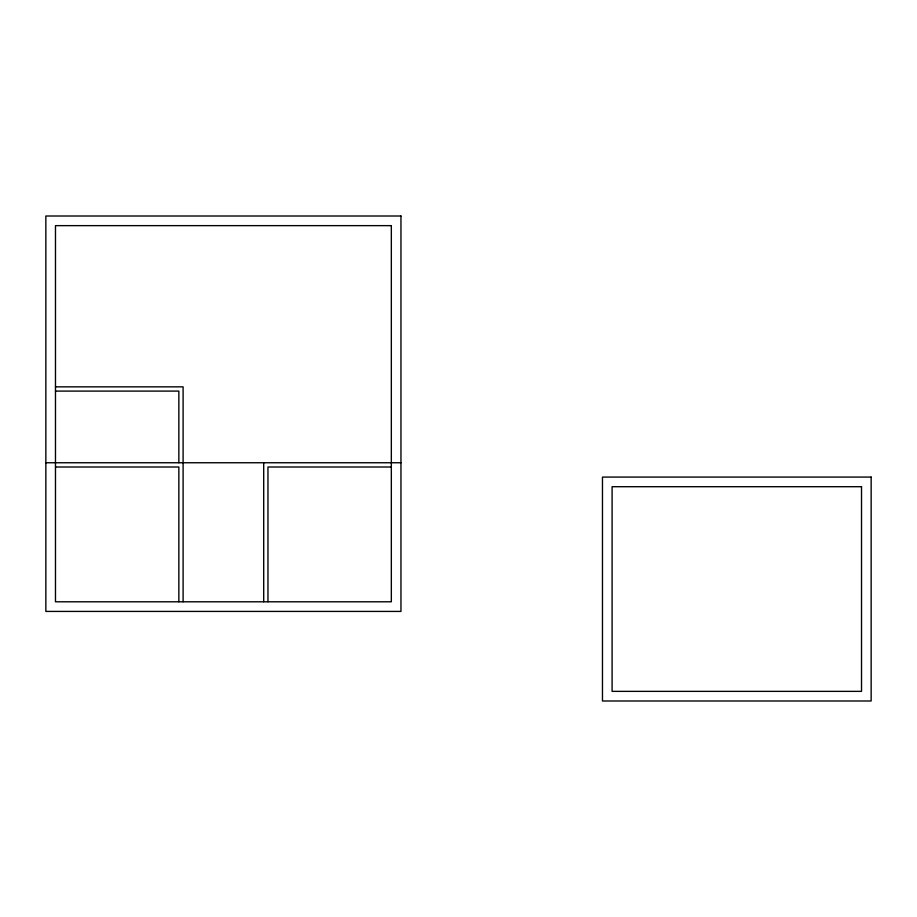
<?xml version="1.0" encoding="UTF-8"?>
<svg xmlns="http://www.w3.org/2000/svg" width="917" height="917" viewBox="0 0 917 917"><rect width="100%" height="100%" fill="white"/><g stroke="black" fill="none" stroke-linecap="round" stroke-linejoin="round"><path stroke-width="1.38" d="M55.478 386.848L183.102 386.848L183.102 601.793M55.478 391.101L178.849 391.101L178.849 462.753M45.85 462.753L400.958 462.753M55.478 467.005L178.849 467.005L178.849 601.793M391.33 467.005L267.959 467.005L267.959 601.793M263.706 462.753L263.706 601.793M400.958 216.011L45.85 216.011L45.85 611.421L400.958 611.421L400.958 216.011M391.33 225.639L55.478 225.639L55.478 601.793L391.33 601.793L391.33 225.639M871.15 477.081L602.469 477.081L602.469 700.989L871.15 700.989L871.15 477.081M861.522 486.709L612.097 486.709L612.097 691.361L861.522 691.361L861.522 486.709"/></g></svg>
